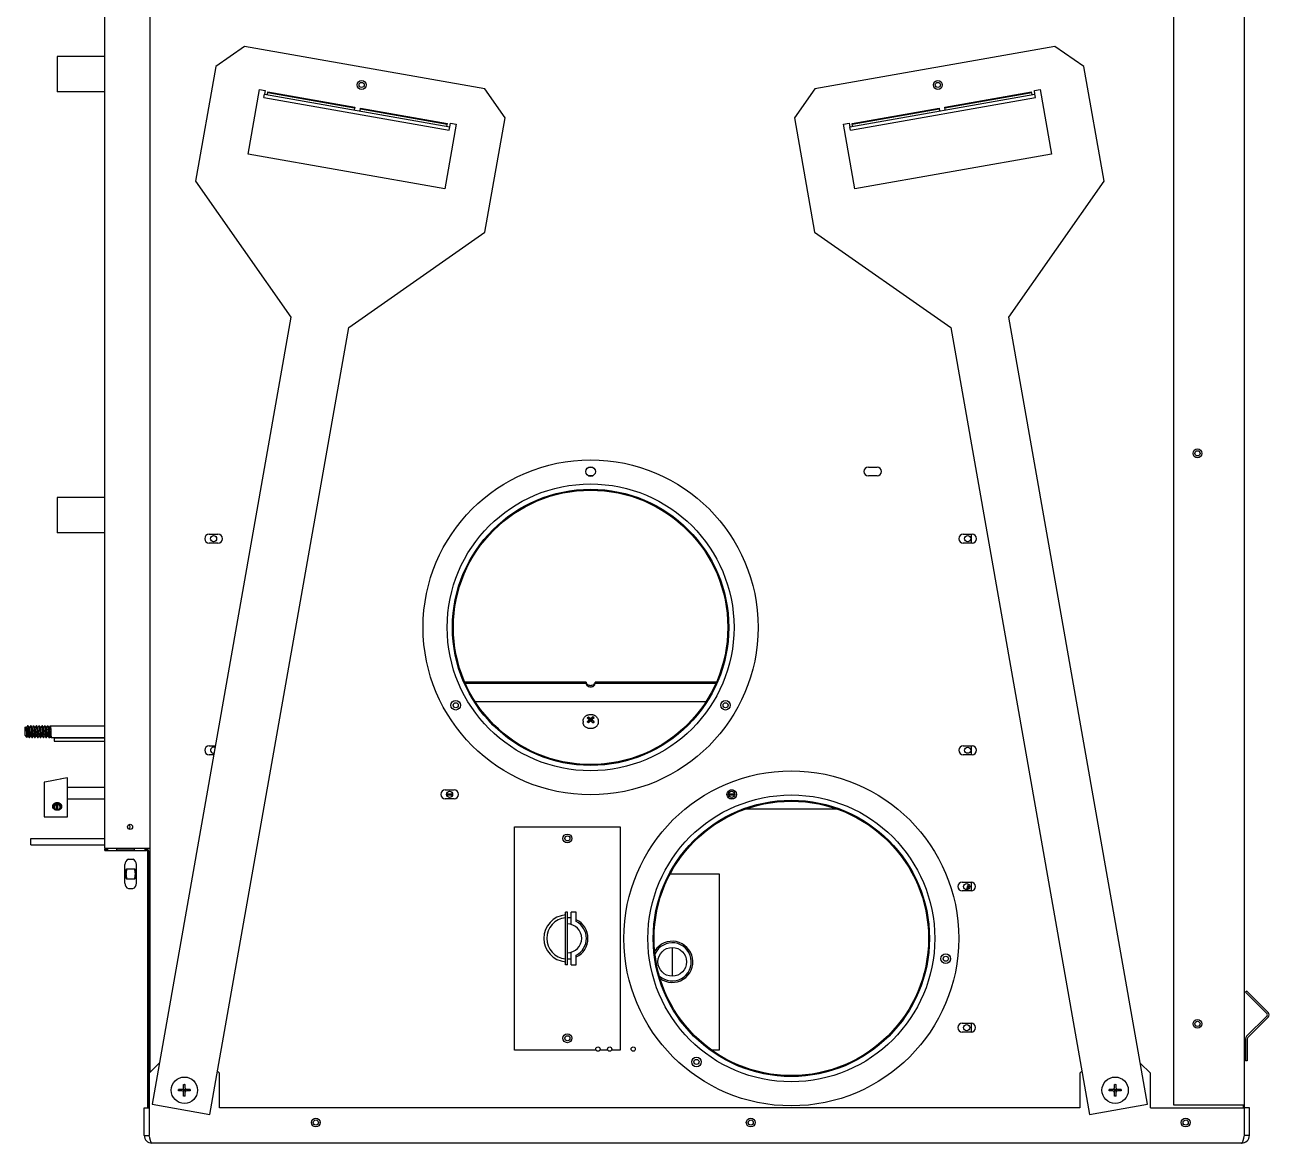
# Model space of a CAD drawing. Header units: inches. Extents: x 16 to 102.3, y 9.9 to 90.2.
# Drawn here: x 75.86 to 102.32, y 9.93 to 33.71 of the extents above; entities that cross this region are included whole.
import ezdxf

# ---------------------------------------------------------------- set-up
doc = ezdxf.new("R2010")
doc.units = ezdxf.units.IN
doc.header["$LTSCALE"] = 6.6
doc.header["$MEASUREMENT"] = 0
doc.layers.get('0').update_dxf_attribs({"linetype": 'CONTINUOUS'})

msp = doc.modelspace()

# ---------------------------------------------------------------- linework, layer by layer
at = {"color": 3, "linetype": 'CONTINUOUS'}
for p, q in [((101.795, 10.094), (101.795, 52.131)), ((100.295, 10.739), (100.295, 49.869)), ((78.524, 11.438), (78.524, 42.922)), ((77.548, 42.067), (77.548, 16.204)), ((80.942, 32.166), (84.881, 31.471)), ((81.024, 32.272), (82.871, 31.946)), ((93.414, 31.471), (97.353, 32.166)), ((95.425, 31.946), (97.271, 32.272)), ((82.994, 31.924), (84.84, 31.599)), ((93.455, 31.599), (95.302, 31.924)), ((87.93, 24.118), (87.851, 24.118)), ((87.857, 24.306), (87.921, 24.306)), ((93.796, 24.306), (93.984, 24.306)), ((93.984, 24.118), (93.796, 24.118)), ((79.776, 22.878), (79.964, 22.878)), ((95.815, 22.878), (96.003, 22.878)), ((79.964, 22.69), (79.776, 22.69)), ((96.003, 22.69), (95.815, 22.69)), ((87.796, 19.734), (85.22, 19.734)), ((90.559, 19.734), (87.984, 19.734)), ((90.335, 19.311), (85.448, 19.311)), ((76.478, 18.476), (77.548, 18.476)), ((79.776, 18.378), (79.907, 18.378)), ((95.815, 18.378), (96.003, 18.378)), ((79.87, 18.19), (79.776, 18.19)), ((96.003, 18.19), (95.815, 18.19)), ((84.796, 17.44), (84.984, 17.44)), ((84.984, 17.252), (84.796, 17.252)), ((84.827, 17.359), (84.952, 17.359)), ((90.827, 17.359), (90.952, 17.359)), ((90.931, 17.252), (90.85, 17.252)), ((90.859, 17.44), (90.922, 17.44)), ((93.122, 17.034), (91.198, 17.034)), ((75.985, 16.409), (77.548, 16.409)), ((77.548, 16.204), (78.524, 16.204)), ((77.556, 16.179), (77.615, 16.179)), ((78.189, 16.179), (77.814, 16.179)), ((78.415, 16.179), (78.446, 16.179)), ((78.494, 10.679), (78.494, 16.131)), ((89.589, 15.659), (90.625, 15.659)), ((90.625, 15.659), (90.625, 11.909)), ((95.794, 15.479), (95.982, 15.479)), ((95.982, 15.291), (95.794, 15.291)), ((101.845, 13.162), (102.298, 12.709)), ((95.794, 12.479), (95.982, 12.479)), ((102.298, 12.607), (101.866, 12.174)), ((95.982, 12.291), (95.794, 12.291)), ((90.625, 11.909), (90.47, 11.909)), ((101.855, 12.149), (101.855, 11.679)), ((78.717, 11.631), (78.5, 11.414)), ((78.5, 11.414), (78.5, 10.094)), ((80, 11.414), (79.956, 11.458)), ((80, 10.679), (80, 11.414)), ((98.339, 11.458), (98.295, 11.414)), ((98.295, 11.414), (98.295, 10.679)), ((99.795, 11.414), (99.578, 11.631)), ((99.795, 10.679), (99.795, 11.414)), ((78.395, 10.094), (78.395, 10.679)), ((98.295, 10.679), (80, 10.679)), ((99.795, 10.679), (101.795, 10.679)), ((101.795, 10.739), (100.295, 10.739)), ((101.771, 10.679), (101.771, 10.739)), ((101.9, 10.094), (101.9, 10.679)), ((101.735, 9.929), (78.56, 9.929))]:
    msp.add_line(p, q, dxfattribs=at)
at = {"color": 7, "linetype": 'CONTINUOUS'}
for p, q in [((80.53, 33.254), (79.916, 32.824)), ((85.64, 32.353), (80.53, 33.254)), ((97.765, 33.254), (92.655, 32.353)), ((98.38, 32.824), (97.765, 33.254)), ((76.545, 33.039), (76.545, 32.289)), ((77.548, 33.039), (76.545, 33.039)), ((79.916, 32.824), (79.487, 30.391)), ((98.809, 30.391), (98.38, 32.824)), ((77.548, 32.289), (76.545, 32.289)), ((80.603, 30.96), (80.845, 32.335)), ((80.845, 32.335), (80.968, 32.313)), ((80.968, 32.313), (80.955, 32.241)), ((81.017, 32.23), (81.027, 32.287)), ((81.027, 32.287), (82.873, 31.962)), ((86.071, 31.738), (85.64, 32.353)), ((92.655, 32.353), (92.225, 31.738)), ((95.422, 31.962), (97.269, 32.287)), ((97.279, 32.23), (97.269, 32.287)), ((97.327, 32.313), (97.451, 32.335)), ((97.34, 32.241), (97.327, 32.313)), ((97.451, 32.335), (97.693, 30.96)), ((80.942, 32.166), (80.955, 32.24)), ((80.955, 32.24), (84.894, 31.545)), ((93.401, 31.545), (97.34, 32.24)), ((97.353, 32.166), (97.34, 32.24)), ((82.873, 31.962), (82.863, 31.905)), ((82.986, 31.883), (82.996, 31.94)), ((82.996, 31.94), (84.843, 31.614)), ((93.452, 31.614), (95.299, 31.94)), ((95.299, 31.94), (95.309, 31.883)), ((95.432, 31.905), (95.422, 31.962)), ((85.03, 31.597), (84.788, 30.222)), ((84.833, 31.558), (84.843, 31.614)), ((84.881, 31.471), (84.894, 31.545)), ((84.894, 31.546), (84.907, 31.619)), ((84.907, 31.619), (85.03, 31.597)), ((85.642, 29.306), (86.071, 31.738)), ((92.225, 31.738), (92.654, 29.306)), ((93.265, 31.597), (93.388, 31.619)), ((93.508, 30.222), (93.265, 31.597)), ((93.388, 31.619), (93.401, 31.546)), ((93.414, 31.471), (93.401, 31.545)), ((93.462, 31.558), (93.452, 31.614)), ((84.788, 30.222), (80.603, 30.96)), ((97.693, 30.96), (93.508, 30.222)), ((79.487, 30.391), (81.515, 27.495)), ((96.781, 27.495), (98.809, 30.391)), ((82.746, 27.278), (85.642, 29.306)), ((92.654, 29.306), (95.55, 27.278)), ((81.515, 27.495), (78.563, 10.754)), ((79.794, 10.537), (82.746, 27.278)), ((95.55, 27.278), (98.502, 10.537)), ((99.733, 10.754), (96.781, 27.495)), ((76.545, 23.659), (76.545, 22.909)), ((77.548, 23.659), (76.545, 23.659)), ((77.548, 22.909), (76.545, 22.909)), ((95.992, 22.69), (95.992, 22.878)), ((87.796, 19.702), (85.234, 19.702)), ((87.796, 19.702), (87.796, 19.734)), ((87.984, 19.702), (87.984, 19.734)), ((90.546, 19.702), (87.984, 19.702)), ((75.917, 18.804), (75.927, 18.804)), ((75.976, 18.803), (75.977, 18.804)), ((75.977, 18.804), (75.987, 18.804)), ((75.989, 18.803), (75.987, 18.804)), ((76.037, 18.804), (76.047, 18.804)), ((76.049, 18.803), (76.047, 18.804)), ((76.096, 18.803), (76.097, 18.804)), ((76.097, 18.804), (76.107, 18.804)), ((76.109, 18.803), (76.107, 18.804)), ((76.156, 18.803), (76.157, 18.804)), ((76.157, 18.804), (76.167, 18.804)), ((76.169, 18.803), (76.167, 18.804)), ((76.177, 18.788), (76.169, 18.803)), ((76.216, 18.803), (76.217, 18.804)), ((76.217, 18.804), (76.227, 18.804)), ((76.229, 18.803), (76.227, 18.804)), ((76.276, 18.803), (76.277, 18.804)), ((76.277, 18.804), (76.287, 18.804)), ((76.289, 18.803), (76.287, 18.804)), ((76.336, 18.803), (76.337, 18.804)), ((76.337, 18.804), (76.347, 18.804)), ((76.349, 18.803), (76.347, 18.804)), ((76.396, 18.803), (76.397, 18.804)), ((76.397, 18.804), (77.548, 18.804)), ((87.729, 18.905), (87.729, 18.878)), ((87.814, 18.971), (87.842, 18.995)), ((87.861, 18.931), (87.814, 18.971)), ((87.861, 18.931), (87.814, 18.891)), ((87.849, 18.873), (87.814, 18.891)), ((87.842, 18.867), (87.814, 18.891)), ((87.89, 18.955), (87.842, 18.995)), ((87.884, 18.903), (87.842, 18.995)), ((87.89, 18.907), (87.842, 18.867)), ((87.861, 18.884), (87.861, 18.931)), ((87.937, 18.995), (87.89, 18.955)), ((87.89, 18.907), (87.89, 18.955)), ((87.937, 18.867), (87.89, 18.907)), ((87.937, 18.995), (87.895, 18.903)), ((87.966, 18.971), (87.918, 18.931)), ((87.966, 18.891), (87.918, 18.931)), ((87.918, 18.884), (87.918, 18.931)), ((87.966, 18.891), (87.931, 18.873)), ((87.966, 18.971), (87.937, 18.995)), ((87.937, 18.867), (87.966, 18.891)), ((88.051, 18.905), (88.051, 18.878)), ((75.858, 18.755), (75.88, 18.782)), ((75.858, 18.755), (75.858, 18.602)), ((75.858, 18.602), (75.898, 18.555)), ((75.88, 18.782), (75.881, 18.782)), ((75.894, 18.759), (75.881, 18.782)), ((75.898, 18.555), (75.898, 18.555)), ((75.898, 18.555), (75.899, 18.555)), ((75.947, 18.554), (75.946, 18.555)), ((75.947, 18.554), (75.957, 18.554)), ((75.959, 18.555), (75.957, 18.554)), ((76.006, 18.555), (76.007, 18.554)), ((76.007, 18.554), (76.017, 18.554)), ((76.019, 18.555), (76.017, 18.554)), ((76.066, 18.555), (76.067, 18.554)), ((76.067, 18.554), (76.077, 18.554)), ((76.079, 18.555), (76.077, 18.554)), ((76.126, 18.555), (76.127, 18.554)), ((76.127, 18.554), (76.137, 18.554)), ((76.139, 18.555), (76.137, 18.554)), ((76.186, 18.555), (76.187, 18.554)), ((76.187, 18.554), (76.197, 18.554)), ((76.196, 18.754), (76.194, 18.759)), ((76.199, 18.555), (76.197, 18.554)), ((76.246, 18.555), (76.247, 18.554)), ((76.247, 18.554), (76.257, 18.554)), ((76.259, 18.555), (76.257, 18.554)), ((76.306, 18.555), (76.307, 18.554)), ((76.307, 18.554), (76.317, 18.554)), ((76.319, 18.555), (76.317, 18.554)), ((76.383, 18.717), (76.358, 18.737)), ((76.366, 18.555), (76.367, 18.554)), ((76.367, 18.554), (76.389, 18.554)), ((76.408, 18.737), (76.383, 18.717)), ((76.392, 18.556), (76.389, 18.554)), ((76.392, 18.556), (76.403, 18.576)), ((76.402, 18.578), (76.403, 18.576)), ((76.403, 18.576), (76.416, 18.554)), ((76.416, 18.554), (76.416, 18.554)), ((76.416, 18.554), (77.548, 18.554)), ((76.478, 18.551), (76.478, 18.476)), ((76.478, 18.551), (77.548, 18.551)), ((95.992, 18.19), (95.992, 18.378)), ((76.265, 17.594), (76.265, 16.879)), ((76.397, 17.627), (76.273, 17.604)), ((76.641, 17.673), (76.611, 17.667)), ((76.765, 16.868), (76.765, 17.7)), ((77.548, 17.494), (76.765, 17.494)), ((77.548, 17.244), (76.765, 17.244)), ((84.827, 17.333), (84.952, 17.333)), ((90.827, 17.333), (90.952, 17.333)), ((76.471, 17.08), (76.471, 17.129)), ((76.53, 17.017), (76.53, 17.152)), ((76.56, 17.017), (76.56, 17.152)), ((76.619, 17.08), (76.619, 17.129)), ((76.275, 16.869), (76.765, 16.868)), ((75.985, 16.274), (75.985, 16.409)), ((86.27, 16.659), (88.52, 16.659)), ((86.27, 11.909), (86.27, 16.659)), ((88.52, 16.659), (88.52, 11.909)), ((75.985, 16.274), (77.548, 16.274)), ((77.556, 16.155), (77.556, 16.179)), ((77.556, 16.155), (78.446, 16.155)), ((77.615, 16.155), (77.615, 16.179)), ((77.814, 16.155), (77.814, 16.203)), ((78.189, 16.155), (78.189, 16.203)), ((78.415, 16.155), (78.415, 16.179)), ((78.446, 16.155), (78.446, 16.179)), ((78.061, 15.967), (78.155, 15.967)), ((78.47, 16.131), (78.494, 16.131)), ((78.47, 10.679), (78.47, 16.131)), ((78.47, 16.097), (78.494, 16.097)), ((77.983, 15.458), (77.983, 15.851)), ((78.025, 15.764), (78.19, 15.764)), ((78.233, 15.458), (78.233, 15.851)), ((78.19, 15.545), (78.025, 15.545)), ((95.992, 15.291), (95.992, 15.479)), ((78.061, 15.342), (78.155, 15.342)), ((87.395, 14.844), (87.355, 14.844)), ((87.355, 13.724), (87.355, 14.844)), ((87.395, 13.724), (87.395, 14.844)), ((87.581, 14.844), (87.479, 14.844)), ((87.479, 14.577), (87.479, 14.844)), ((87.581, 14.644), (87.581, 14.844)), ((89.625, 14.089), (89.625, 13.479)), ((87.479, 13.724), (87.479, 13.991)), ((87.581, 13.724), (87.581, 13.924)), ((87.395, 13.724), (87.355, 13.724)), ((87.479, 13.724), (87.581, 13.724)), ((101.845, 13.162), (101.819, 13.137)), ((101.819, 13.137), (102.273, 12.683)), ((95.992, 12.291), (95.992, 12.479)), ((102.273, 12.632), (101.84, 12.2)), ((88.006, 11.909), (86.27, 11.909)), ((88.257, 11.909), (88.085, 11.909)), ((88.52, 11.909), (88.334, 11.909)), ((101.819, 12.149), (101.819, 11.679)), ((101.855, 11.679), (101.819, 11.679)), ((79.233, 11.099), (79.233, 11.178)), ((79.268, 11.099), (79.268, 11.178)), ((99.028, 11.099), (99.028, 11.178)), ((99.063, 11.099), (99.063, 11.178)), ((79.203, 11.069), (79.125, 11.069)), ((79.203, 11.039), (79.125, 11.039)), ((79.224, 11.078), (79.233, 11.069)), ((79.233, 11.039), (79.224, 11.03)), ((79.233, 11.069), (79.268, 11.069)), ((79.233, 11.069), (79.233, 11.039)), ((79.233, 11.039), (79.268, 11.039)), ((79.233, 10.929), (79.233, 11.009)), ((79.268, 11.069), (79.276, 11.078)), ((79.268, 11.069), (79.268, 11.039)), ((79.268, 11.039), (79.276, 11.03)), ((79.268, 10.929), (79.268, 11.009)), ((79.375, 11.069), (79.298, 11.069)), ((79.375, 11.039), (79.298, 11.039)), ((98.998, 11.069), (98.92, 11.069)), ((98.998, 11.039), (98.92, 11.039)), ((99.019, 11.078), (99.028, 11.069)), ((99.028, 11.039), (99.019, 11.03)), ((99.028, 11.069), (99.063, 11.069)), ((99.028, 11.069), (99.028, 11.039)), ((99.028, 11.039), (99.063, 11.039)), ((99.028, 10.929), (99.028, 11.009)), ((99.063, 11.069), (99.071, 11.078)), ((99.063, 11.069), (99.063, 11.039)), ((99.063, 11.039), (99.071, 11.03)), ((99.063, 10.929), (99.063, 11.009)), ((99.17, 11.069), (99.093, 11.069)), ((99.17, 11.039), (99.093, 11.039)), ((78.395, 10.679), (78.5, 10.679)), ((78.563, 10.754), (79.794, 10.537)), ((98.502, 10.537), (99.733, 10.754)), ((101.9, 10.679), (101.795, 10.679)), ((78.395, 10.094), (78.5, 10.094)), ((101.9, 10.094), (101.795, 10.094))]:
    msp.add_line(p, q, dxfattribs=at)
for points in [[(75.916, 18.803), (75.908, 18.788), (75.897, 18.77), (75.892, 18.762)], [(75.954, 18.759), (75.948, 18.77), (75.937, 18.788), (75.929, 18.803)], [(75.976, 18.803), (75.968, 18.788), (75.957, 18.77), (75.952, 18.762)], [(76.014, 18.759), (76.008, 18.77), (75.997, 18.788), (75.989, 18.803)], [(76.036, 18.803), (76.028, 18.788), (76.017, 18.77), (76.012, 18.762)], [(76.074, 18.759), (76.068, 18.77), (76.057, 18.788), (76.049, 18.803)], [(76.096, 18.803), (76.088, 18.788), (76.077, 18.77), (76.072, 18.762)], [(76.134, 18.759), (76.128, 18.77), (76.117, 18.788), (76.109, 18.803)], [(76.156, 18.803), (76.148, 18.788), (76.137, 18.77), (76.132, 18.762)], [(76.194, 18.759), (76.188, 18.77), (76.177, 18.788)], [(76.216, 18.803), (76.208, 18.788), (76.197, 18.77), (76.192, 18.762)], [(76.254, 18.759), (76.248, 18.77), (76.237, 18.788), (76.229, 18.803)], [(76.276, 18.803), (76.268, 18.788), (76.257, 18.77), (76.252, 18.762)], [(76.314, 18.759), (76.308, 18.77), (76.297, 18.788), (76.289, 18.803)], [(76.336, 18.803), (76.328, 18.788), (76.317, 18.77), (76.312, 18.762)], [(76.374, 18.759), (76.368, 18.77), (76.357, 18.788), (76.349, 18.803)], [(76.396, 18.803), (76.388, 18.788), (76.377, 18.77), (76.372, 18.762)], [(75.899, 18.555), (75.907, 18.57), (75.918, 18.588), (75.922, 18.595)], [(75.92, 18.599), (75.927, 18.587), (75.938, 18.569), (75.946, 18.555)], [(75.959, 18.555), (75.967, 18.57), (75.978, 18.588), (75.982, 18.595)], [(75.98, 18.599), (75.987, 18.587), (75.998, 18.569), (76.006, 18.555)], [(76.019, 18.555), (76.027, 18.57), (76.038, 18.588), (76.042, 18.595)], [(76.04, 18.599), (76.047, 18.587), (76.058, 18.569), (76.066, 18.555)], [(76.079, 18.555), (76.087, 18.57), (76.098, 18.588), (76.102, 18.595)], [(76.1, 18.599), (76.107, 18.587), (76.118, 18.569), (76.126, 18.555)], [(76.139, 18.555), (76.147, 18.57), (76.158, 18.588), (76.162, 18.595)], [(76.16, 18.599), (76.167, 18.587), (76.178, 18.569), (76.186, 18.555)], [(76.199, 18.555), (76.207, 18.57), (76.218, 18.588), (76.222, 18.595)], [(76.22, 18.599), (76.227, 18.587), (76.238, 18.569), (76.246, 18.555)], [(76.259, 18.555), (76.267, 18.57), (76.278, 18.588), (76.282, 18.595)], [(76.28, 18.599), (76.287, 18.587), (76.298, 18.569), (76.306, 18.555)], [(76.319, 18.555), (76.327, 18.57), (76.338, 18.588), (76.342, 18.595)], [(76.34, 18.599), (76.347, 18.587), (76.358, 18.569), (76.366, 18.555)], [(76.273, 17.604), (76.269, 17.602), (76.267, 17.6), (76.265, 17.597), (76.265, 17.594)], [(76.612, 17.667), (76.538, 17.653), (76.397, 17.627)], [(76.765, 17.7), (76.721, 17.69), (76.679, 17.681), (76.641, 17.673)]]:
    msp.add_lwpolyline(points, dxfattribs=at)
for centre, radius in [((83.02, 32.434), 0.094), ((95.275, 32.434), 0.094), ((87.889, 20.898), 3.562), ((87.889, 24.211), 0.102), ((87.889, 20.898), 3.05), ((87.889, 20.898), 2.938), ((87.889, 20.898), 2.918), ((79.87, 22.784), 0.065), ((95.909, 22.784), 0.065), ((85.02, 19.242), 0.102), ((90.758, 19.242), 0.102), ((95.909, 18.284), 0.065), ((92.158, 14.283), 3.562), ((92.158, 14.283), 3.05), ((92.158, 14.283), 2.938), ((92.158, 14.283), 2.918), ((90.891, 17.344), 0.102), ((87.395, 16.409), 0.094), ((89.625, 13.784), 0.305), ((95.442, 13.851), 0.102), ((87.395, 12.159), 0.094), ((88.045, 11.929), 0.045), ((88.295, 11.929), 0.045), ((88.795, 11.929), 0.045), ((90.141, 11.655), 0.102), ((79.25, 11.054), 0.28), ((99.045, 11.054), 0.28)]:
    msp.add_circle(centre, radius, dxfattribs=at)
at = {"color": 3, "linetype": 'CONTINUOUS'}
for centre, radius in [((83.02, 32.434), 0.0545), ((95.275, 32.434), 0.0545), ((100.795, 24.599), 0.094), ((100.795, 24.599), 0.0545), ((85.02, 19.241), 0.0545), ((90.76, 19.241), 0.0545), ((84.89, 17.346), 0.065), ((90.89, 17.346), 0.065), ((78.095, 16.655), 0.0545), ((87.395, 16.409), 0.0545), ((95.888, 15.385), 0.065), ((95.443, 13.851), 0.0545), ((95.888, 12.385), 0.065), ((100.795, 12.465), 0.094), ((100.795, 12.465), 0.0545), ((87.395, 12.159), 0.0545), ((90.14, 11.655), 0.0545), ((82.045, 10.366), 0.094), ((82.045, 10.366), 0.0545), ((91.295, 10.366), 0.094), ((91.295, 10.366), 0.0545), ((100.545, 10.366), 0.094), ((100.545, 10.366), 0.0545)]:
    msp.add_circle(centre, radius, dxfattribs=at)
for centre, radius, start, end in [((93.796, 24.212), 0.094, 90, 270), ((93.984, 24.212), 0.094, 270, 90), ((79.776, 22.784), 0.094, 90, 270), ((79.964, 22.784), 0.094, 270, 90), ((95.815, 22.784), 0.094, 90, 270), ((96.003, 22.784), 0.094, 270, 90), ((79.776, 18.284), 0.094, 90, 270), ((95.815, 18.284), 0.094, 90, 270), ((96.003, 18.284), 0.094, 270, 90), ((84.796, 17.346), 0.094, 90, 270), ((84.984, 17.346), 0.094, 270, 90), ((78.446, 16.131), 0.048, 0, 90), ((95.794, 15.385), 0.094, 90, 270), ((95.982, 15.347), 0.065, 121.0133, 195.2922), ((95.982, 15.385), 0.094, 270, 90), ((102.247, 12.658), 0.072, 315, 45), ((95.794, 12.385), 0.094, 90, 270), ((95.982, 12.385), 0.094, 270, 90), ((101.891, 12.149), 0.036, 135, 180), ((78.56, 10.094), 0.165, 180, 270), ((101.735, 10.094), 0.165, 270, 360)]:
    msp.add_arc(centre, radius, start, end, dxfattribs=at)
at = {"color": 7, "linetype": 'CONTINUOUS'}
for centre, radius, start, end in [((79.87, 18.284), 0.065, 62.1426, 277.8587), ((78.001, 16.655), 0.094, 326.3744, 33.6256), ((78.446, 16.131), 0.024, 0, 90), ((78.108, 15.851), 0.125, 112.0243, 180), ((78.108, 15.851), 0.125, 0, 67.9757), ((78.108, 15.458), 0.125, 180, 247.9757), ((78.108, 15.458), 0.125, 292.0243, 360), ((95.982, 15.347), 0.094, 119.8477, 196.3333), ((87.395, 14.284), 0.5, 94.5886, 265.4114), ((87.395, 14.284), 0.438, 95.2997, 264.7003), ((87.395, 14.284), 0.438, 78.9129, 90), ((87.395, 14.284), 0.305, 270, 90), ((87.395, 14.284), 0.405, 297.3602, 62.6398), ((87.395, 14.284), 0.438, 295.2756, 64.7244), ((89.625, 13.784), 0.438, 233.7828, 147.1616), ((89.625, 13.784), 0.405, 228.2295, 153.45), ((87.395, 14.284), 0.438, 270, 281.0871), ((102.247, 12.658), 0.036, 315, 45), ((101.891, 12.149), 0.072, 135, 180), ((79.203, 11.099), 0.03, 270, 360), ((79.203, 11.009), 0.03, 0, 90), ((79.298, 11.099), 0.03, 180, 270), ((79.298, 11.009), 0.03, 90, 180), ((98.998, 11.099), 0.03, 270, 360), ((98.998, 11.009), 0.03, 0, 90), ((99.093, 11.099), 0.03, 180, 270), ((99.093, 11.009), 0.03, 90, 180)]:
    msp.add_arc(centre, radius, start, end, dxfattribs=at)
at = {"color": 3, "linetype": 'CONTINUOUS'}
for points in [[(87.796, 19.734), (87.796, 19.725), (87.798, 19.715), (87.803, 19.707)], [(87.803, 19.707), (87.808, 19.698), (87.815, 19.69), (87.823, 19.684)], [(87.956, 19.684), (87.964, 19.69), (87.972, 19.698), (87.977, 19.707)]]:
    msp.add_open_spline(points, degree=3, dxfattribs=at)
at = {"color": 7, "linetype": 'CONTINUOUS'}
for points, knots in [([(87.796, 19.702), (87.796, 19.693), (87.801, 19.673), (87.823, 19.65), (87.854, 19.635), (87.89, 19.63), (87.925, 19.635), (87.956, 19.65), (87.978, 19.673), (87.984, 19.693), (87.984, 19.702)], [0, 0, 0, 0, 0.107873, 0.226482, 0.358796, 0.5, 0.641204, 0.773518, 0.892127, 1, 1, 1, 1]), ([(75.917, 18.804), (75.917, 18.804), (75.917, 18.804), (75.916, 18.803), (75.916, 18.803)], [0, 0, 0, 0, 0.160249, 1, 1, 1, 1]), ([(75.946, 18.555), (75.946, 18.555), (75.944, 18.561), (75.942, 18.57), (75.94, 18.588), (75.938, 18.61), (75.936, 18.637), (75.933, 18.666), (75.931, 18.696), (75.929, 18.724), (75.926, 18.751), (75.925, 18.772), (75.922, 18.789), (75.921, 18.798), (75.918, 18.803), (75.917, 18.804)], [0, 0, 0, 0, 0.009696, 0.054168, 0.124395, 0.216459, 0.325012, 0.443669, 0.565446, 0.683179, 0.789916, 0.879374, 0.946379, 0.987253, 1, 1, 1, 1]), ([(75.928, 18.803), (75.928, 18.804), (75.928, 18.804), (75.929, 18.803), (75.929, 18.803)], [0, 0, 0, 0, 0.223067, 1, 1, 1, 1]), ([(75.929, 18.803), (75.93, 18.802), (75.931, 18.794), (75.933, 18.786), (75.935, 18.767), (75.937, 18.745), (75.939, 18.718), (75.942, 18.69), (75.944, 18.661), (75.946, 18.633), (75.948, 18.607), (75.95, 18.586), (75.952, 18.569), (75.954, 18.561), (75.955, 18.557)], [0, 0, 0, 0, 0.015227, 0.064077, 0.13721, 0.230717, 0.339448, 0.457341, 0.577827, 0.694204, 0.79997, 0.889228, 0.957086, 1, 1, 1, 1]), ([(75.98, 18.8), (75.981, 18.796), (75.982, 18.788), (75.985, 18.771), (75.987, 18.749), (75.989, 18.723), (75.991, 18.694), (75.993, 18.665), (75.996, 18.636), (75.998, 18.609), (76, 18.587), (76.002, 18.57), (76.004, 18.561), (76.006, 18.555), (76.006, 18.555)], [0, 0, 0, 0, 0.043684, 0.1132, 0.204159, 0.313228, 0.431304, 0.552591, 0.673753, 0.784778, 0.876372, 0.945713, 0.990415, 1, 1, 1, 1]), ([(76.015, 18.557), (76.014, 18.562), (76.012, 18.57), (76.01, 18.587), (76.008, 18.609), (76.006, 18.635), (76.004, 18.663), (76.001, 18.692), (75.999, 18.721), (75.997, 18.748), (75.995, 18.77), (75.993, 18.788), (75.991, 18.796), (75.989, 18.802), (75.989, 18.803)], [0, 0, 0, 0, 0.044548, 0.114676, 0.205233, 0.31246, 0.429475, 0.550388, 0.671078, 0.781966, 0.873801, 0.944808, 0.99033, 1, 1, 1, 1]), ([(76.036, 18.803), (76.036, 18.803), (76.037, 18.803), (76.037, 18.804), (76.037, 18.804)], [0, 0, 0, 0, 0.275014, 1, 1, 1, 1]), ([(76.04, 18.8), (76.041, 18.796), (76.043, 18.788), (76.045, 18.77), (76.047, 18.748), (76.049, 18.721), (76.051, 18.692), (76.054, 18.663), (76.056, 18.635), (76.058, 18.609), (76.06, 18.587), (76.062, 18.57), (76.064, 18.561), (76.066, 18.555), (76.066, 18.555)], [0, 0, 0, 0, 0.045538, 0.116572, 0.208439, 0.319367, 0.440101, 0.561057, 0.678115, 0.785381, 0.87597, 0.946123, 0.990688, 1, 1, 1, 1]), ([(76.075, 18.557), (76.074, 18.562), (76.072, 18.569), (76.07, 18.587), (76.068, 18.609), (76.066, 18.636), (76.063, 18.665), (76.061, 18.694), (76.059, 18.723), (76.057, 18.749), (76.055, 18.771), (76.052, 18.788), (76.051, 18.797), (76.049, 18.802), (76.049, 18.803)], [0, 0, 0, 0, 0.044485, 0.113607, 0.205128, 0.316121, 0.437319, 0.558637, 0.677295, 0.786742, 0.877762, 0.947141, 0.990709, 1, 1, 1, 1]), ([(76.1, 18.8), (76.101, 18.796), (76.102, 18.788), (76.105, 18.771), (76.107, 18.749), (76.109, 18.723), (76.111, 18.694), (76.113, 18.665), (76.116, 18.636), (76.118, 18.609), (76.12, 18.587), (76.122, 18.569), (76.124, 18.561), (76.126, 18.555), (76.126, 18.555)], [0, 0, 0, 0, 0.043557, 0.112918, 0.203915, 0.313333, 0.43196, 0.553247, 0.674414, 0.785378, 0.876874, 0.945978, 0.990452, 1, 1, 1, 1]), ([(76.135, 18.557), (76.134, 18.562), (76.132, 18.57), (76.13, 18.588), (76.128, 18.609), (76.126, 18.635), (76.124, 18.664), (76.121, 18.693), (76.119, 18.722), (76.117, 18.748), (76.115, 18.77), (76.113, 18.788), (76.111, 18.796), (76.109, 18.802), (76.109, 18.803)], [0, 0, 0, 0, 0.045613, 0.116737, 0.20768, 0.314968, 0.433546, 0.554688, 0.674227, 0.782813, 0.873594, 0.944682, 0.990302, 1, 1, 1, 1]), ([(76.16, 18.8), (76.161, 18.796), (76.163, 18.788), (76.165, 18.77), (76.167, 18.748), (76.169, 18.722), (76.171, 18.693), (76.174, 18.664), (76.176, 18.635), (76.178, 18.609), (76.18, 18.588), (76.182, 18.57), (76.184, 18.561), (76.186, 18.555), (76.186, 18.555)], [0, 0, 0, 0, 0.045621, 0.116709, 0.207491, 0.316078, 0.435618, 0.556762, 0.67534, 0.78263, 0.873573, 0.944698, 0.990312, 1, 1, 1, 1]), ([(76.171, 18.795), (76.171, 18.796), (76.17, 18.799), (76.169, 18.802), (76.169, 18.803)], [0, 0, 0, 0, 0.615275, 1, 1, 1, 1]), ([(76.195, 18.557), (76.194, 18.561), (76.193, 18.568), (76.191, 18.584), (76.188, 18.604), (76.186, 18.628), (76.184, 18.655), (76.182, 18.683), (76.18, 18.711), (76.178, 18.737), (76.176, 18.761), (76.174, 18.779), (76.172, 18.79), (76.171, 18.795)], [0, 0, 0, 0, 0.041365, 0.10595, 0.191634, 0.296618, 0.413579, 0.532927, 0.651026, 0.763822, 0.862678, 0.942346, 1, 1, 1, 1]), ([(76.217, 18.804), (76.218, 18.804), (76.219, 18.802), (76.22, 18.801), (76.22, 18.8)], [0, 0, 0, 0, 0.326235, 1, 1, 1, 1]), ([(76.221, 18.795), (76.222, 18.79), (76.224, 18.779), (76.226, 18.761), (76.228, 18.737), (76.23, 18.711), (76.232, 18.683), (76.234, 18.655), (76.236, 18.628), (76.238, 18.604), (76.241, 18.584), (76.243, 18.568), (76.244, 18.56), (76.246, 18.555), (76.246, 18.555)], [0, 0, 0, 0, 0.057172, 0.136173, 0.234203, 0.346055, 0.463167, 0.581517, 0.6975, 0.801606, 0.886573, 0.950618, 0.991637, 1, 1, 1, 1]), ([(76.255, 18.557), (76.254, 18.562), (76.252, 18.57), (76.25, 18.588), (76.248, 18.609), (76.246, 18.636), (76.243, 18.664), (76.241, 18.693), (76.239, 18.722), (76.237, 18.748), (76.235, 18.77), (76.233, 18.788), (76.231, 18.796), (76.229, 18.802), (76.229, 18.803)], [0, 0, 0, 0, 0.045632, 0.116779, 0.207692, 0.315268, 0.434178, 0.555352, 0.674618, 0.782698, 0.873538, 0.944658, 0.990296, 1, 1, 1, 1]), ([(76.28, 18.8), (76.281, 18.796), (76.283, 18.788), (76.285, 18.77), (76.287, 18.748), (76.289, 18.722), (76.291, 18.693), (76.293, 18.664), (76.296, 18.636), (76.298, 18.609), (76.3, 18.588), (76.302, 18.57), (76.304, 18.561), (76.306, 18.555), (76.306, 18.555)], [0, 0, 0, 0, 0.045639, 0.116759, 0.2076, 0.315681, 0.434949, 0.556124, 0.675035, 0.782612, 0.873525, 0.944673, 0.990306, 1, 1, 1, 1]), ([(76.315, 18.557), (76.314, 18.562), (76.312, 18.569), (76.31, 18.587), (76.308, 18.608), (76.306, 18.635), (76.304, 18.664), (76.301, 18.693), (76.299, 18.722), (76.297, 18.749), (76.295, 18.771), (76.292, 18.788), (76.291, 18.797), (76.289, 18.802), (76.289, 18.803)], [0, 0, 0, 0, 0.043448, 0.112433, 0.203411, 0.313489, 0.433499, 0.554892, 0.675909, 0.786637, 0.877864, 0.946653, 0.99056, 1, 1, 1, 1]), ([(76.34, 18.8), (76.341, 18.796), (76.342, 18.788), (76.345, 18.771), (76.347, 18.749), (76.349, 18.722), (76.351, 18.693), (76.354, 18.664), (76.356, 18.635), (76.358, 18.608), (76.36, 18.587), (76.362, 18.569), (76.364, 18.561), (76.366, 18.555), (76.366, 18.555)], [0, 0, 0, 0, 0.043911, 0.112708, 0.203946, 0.314687, 0.435717, 0.557125, 0.677148, 0.787238, 0.878227, 0.94722, 0.990672, 1, 1, 1, 1]), ([(76.358, 18.737), (76.357, 18.745), (76.356, 18.758), (76.354, 18.776), (76.352, 18.791), (76.35, 18.798), (76.349, 18.802), (76.349, 18.803)], [0, 0, 0, 0, 0.33675, 0.618423, 0.836175, 0.974015, 1, 1, 1, 1]), ([(76.399, 18.801), (76.4, 18.797), (76.402, 18.791), (76.404, 18.776), (76.406, 18.758), (76.407, 18.745), (76.408, 18.737)], [0, 0, 0, 0, 0.141517, 0.365079, 0.654266, 1, 1, 1, 1]), ([(87.729, 18.905), (87.729, 18.912), (87.73, 18.926), (87.735, 18.946), (87.744, 18.966), (87.756, 18.985), (87.771, 19.002), (87.789, 19.017), (87.809, 19.029), (87.832, 19.038), (87.855, 19.044), (87.879, 19.047), (87.904, 19.047), (87.928, 19.044), (87.951, 19.037), (87.973, 19.028), (87.992, 19.015), (88.01, 19.001), (88.024, 18.984), (88.036, 18.966), (88.044, 18.946), (88.05, 18.926), (88.051, 18.912), (88.051, 18.905)], [0, 0, 0, 0, 0.043859, 0.088349, 0.133615, 0.180249, 0.227517, 0.27611, 0.325866, 0.37608, 0.427213, 0.478415, 0.529531, 0.580408, 0.630839, 0.680134, 0.728808, 0.776135, 0.822269, 0.867877, 0.912302, 0.956273, 1, 1, 1, 1]), ([(88.051, 18.878), (88.051, 18.872), (88.05, 18.859), (88.045, 18.84), (88.037, 18.822), (88.025, 18.805), (88.012, 18.79), (87.995, 18.776), (87.977, 18.765), (87.957, 18.755), (87.935, 18.749), (87.913, 18.745), (87.89, 18.743), (87.867, 18.745), (87.844, 18.749), (87.823, 18.755), (87.803, 18.765), (87.784, 18.776), (87.768, 18.79), (87.754, 18.805), (87.743, 18.822), (87.735, 18.84), (87.73, 18.859), (87.729, 18.872), (87.729, 18.878)], [0, 0, 0, 0, 0.04136, 0.083075, 0.125462, 0.168772, 0.213165, 0.25871, 0.305377, 0.353052, 0.401548, 0.450625, 0.5, 0.549375, 0.598452, 0.646948, 0.694623, 0.74129, 0.786835, 0.831228, 0.874538, 0.916925, 0.95864, 1, 1, 1, 1]), ([(75.881, 18.78), (75.883, 18.776), (75.882, 18.771), (75.885, 18.755), (75.886, 18.735), (75.887, 18.711), (75.889, 18.684), (75.89, 18.656), (75.891, 18.629), (75.893, 18.604), (75.894, 18.584), (75.896, 18.567), (75.896, 18.561), (75.898, 18.555), (75.898, 18.555)], [0, 0, 0, 0, 0.037999, 0.103897, 0.194102, 0.303317, 0.424895, 0.551308, 0.674659, 0.787141, 0.881559, 0.951787, 0.993204, 1, 1, 1, 1]), ([(75.92, 18.599), (75.919, 18.6), (75.918, 18.607), (75.915, 18.618), (75.913, 18.634), (75.91, 18.653), (75.908, 18.674), (75.906, 18.695), (75.903, 18.715), (75.901, 18.732), (75.898, 18.746), (75.896, 18.753), (75.895, 18.758), (75.894, 18.759)], [0, 0, 0, 0, 0.041295, 0.115517, 0.21609, 0.336295, 0.467897, 0.601816, 0.728805, 0.840122, 0.928207, 0.987395, 1, 1, 1, 1]), ([(75.98, 18.599), (75.98, 18.599), (75.978, 18.605), (75.976, 18.613), (75.974, 18.629), (75.971, 18.646), (75.969, 18.667), (75.966, 18.688), (75.964, 18.708), (75.961, 18.726), (75.959, 18.742), (75.956, 18.751), (75.956, 18.758), (75.955, 18.759)], [0, 0, 0, 0, 0.02052, 0.085072, 0.17775, 0.292492, 0.421475, 0.555812, 0.686226, 0.803725, 0.900277, 0.969494, 1, 1, 1, 1]), ([(76.04, 18.599), (76.038, 18.601), (76.038, 18.608), (76.035, 18.62), (76.033, 18.636), (76.03, 18.656), (76.028, 18.677), (76.025, 18.699), (76.022, 18.719), (76.02, 18.736), (76.017, 18.749), (76.016, 18.756), (76.014, 18.759), (76.014, 18.759)], [0, 0, 0, 0, 0.046677, 0.125484, 0.231095, 0.356092, 0.491503, 0.627551, 0.754413, 0.862971, 0.945563, 0.996865, 1, 1, 1, 1]), ([(76.101, 18.599), (76.1, 18.599), (76.098, 18.602), (76.098, 18.609), (76.094, 18.622), (76.092, 18.639), (76.09, 18.659), (76.087, 18.68), (76.085, 18.702), (76.082, 18.721), (76.08, 18.738), (76.077, 18.75), (76.076, 18.757), (76.074, 18.759)], [0, 0, 0, 0, 0.003575, 0.055349, 0.13836, 0.247242, 0.374305, 0.510418, 0.64575, 0.770532, 0.875808, 0.954189, 1, 1, 1, 1]), ([(76.161, 18.599), (76.16, 18.599), (76.158, 18.603), (76.157, 18.61), (76.154, 18.624), (76.152, 18.642), (76.149, 18.662), (76.147, 18.684), (76.144, 18.705), (76.142, 18.724), (76.14, 18.74), (76.137, 18.751), (76.136, 18.758), (76.134, 18.759)], [0, 0, 0, 0, 0.007893, 0.064399, 0.151608, 0.263737, 0.392835, 0.529612, 0.66419, 0.786855, 0.88882, 0.962975, 1, 1, 1, 1]), ([(76.22, 18.599), (76.22, 18.599), (76.218, 18.604), (76.216, 18.612), (76.214, 18.627), (76.211, 18.644), (76.209, 18.665), (76.206, 18.687), (76.204, 18.708), (76.201, 18.727), (76.199, 18.742), (76.197, 18.751), (76.196, 18.754)], [0, 0, 0, 0, 0.013261, 0.076289, 0.170303, 0.288953, 0.423796, 0.565122, 0.70272, 0.826666, 0.928097, 1, 1, 1, 1]), ([(76.28, 18.599), (76.28, 18.599), (76.278, 18.605), (76.276, 18.613), (76.274, 18.629), (76.271, 18.647), (76.269, 18.668), (76.266, 18.69), (76.264, 18.711), (76.261, 18.729), (76.259, 18.744), (76.257, 18.752), (76.255, 18.758), (76.255, 18.759)], [0, 0, 0, 0, 0.019302, 0.085305, 0.180783, 0.299195, 0.432094, 0.569901, 0.702658, 0.820798, 0.915893, 0.981438, 1, 1, 1, 1]), ([(76.34, 18.598), (76.339, 18.6), (76.338, 18.606), (76.335, 18.615), (76.333, 18.631), (76.331, 18.65), (76.328, 18.671), (76.326, 18.693), (76.323, 18.713), (76.321, 18.731), (76.318, 18.746), (76.317, 18.753), (76.315, 18.758), (76.314, 18.759)], [0, 0, 0, 0, 0.028213, 0.098585, 0.197592, 0.31838, 0.452312, 0.589726, 0.720696, 0.83579, 0.926821, 0.98765, 1, 1, 1, 1]), ([(76.385, 18.557), (76.384, 18.56), (76.381, 18.568), (76.378, 18.584), (76.375, 18.604), (76.371, 18.628), (76.368, 18.654), (76.365, 18.682), (76.361, 18.71), (76.359, 18.728), (76.358, 18.737)], [0, 0, 0, 0, 0.055564, 0.142502, 0.255703, 0.390776, 0.54003, 0.696087, 0.852696, 1, 1, 1, 1]), ([(76.383, 18.717), (76.382, 18.723), (76.381, 18.733), (76.378, 18.748), (76.377, 18.755), (76.374, 18.758), (76.374, 18.759)], [0, 0, 0, 0, 0.42664, 0.757821, 0.971627, 1, 1, 1, 1]), ([(76.402, 18.578), (76.402, 18.579), (76.4, 18.582), (76.399, 18.589), (76.396, 18.602), (76.394, 18.618), (76.392, 18.637), (76.39, 18.658), (76.387, 18.679), (76.385, 18.698), (76.384, 18.711), (76.383, 18.717)], [0, 0, 0, 0, 0.006627, 0.066022, 0.159775, 0.28136, 0.42252, 0.574102, 0.726721, 0.871375, 1, 1, 1, 1]), ([(76.408, 18.737), (76.408, 18.728), (76.409, 18.71), (76.41, 18.682), (76.41, 18.654), (76.411, 18.628), (76.412, 18.604), (76.413, 18.584), (76.414, 18.568), (76.415, 18.561), (76.415, 18.554), (76.416, 18.554)], [0, 0, 0, 0, 0.145503, 0.300336, 0.454614, 0.602073, 0.735299, 0.84652, 0.931129, 0.983401, 1, 1, 1, 1]), ([(76.545, 17.007), (76.542, 17.007), (76.536, 17.007), (76.528, 17.008), (76.519, 17.01), (76.51, 17.012), (76.501, 17.016), (76.491, 17.021), (76.478, 17.029), (76.468, 17.039), (76.461, 17.049), (76.457, 17.056), (76.454, 17.064), (76.451, 17.072), (76.45, 17.08), (76.45, 17.088), (76.45, 17.097), (76.452, 17.105), (76.454, 17.113), (76.459, 17.124), (76.464, 17.133), (76.469, 17.139), (76.47, 17.141)], [0, 0, 0, 0, 0.042336, 0.084133, 0.132088, 0.179503, 0.226447, 0.272855, 0.363705, 0.451989, 0.495347, 0.538263, 0.580859, 0.623275, 0.665656, 0.708148, 0.750885, 0.793979, 0.837522, 0.881572, 0.971182, 1, 1, 1, 1]), ([(76.46, 17.093), (76.46, 17.093), (76.46, 17.096), (76.46, 17.101), (76.461, 17.108), (76.464, 17.115), (76.467, 17.122), (76.469, 17.127), (76.47, 17.129)], [0, 0, 0, 0, 0.011586, 0.205848, 0.401909, 0.600215, 0.801051, 1, 1, 1, 1]), ([(76.486, 17.041), (76.486, 17.041), (76.482, 17.044), (76.476, 17.05), (76.47, 17.058), (76.466, 17.065), (76.463, 17.072), (76.461, 17.079), (76.46, 17.086), (76.46, 17.091), (76.46, 17.093)], [0, 0, 0, 0, 0.016275, 0.270853, 0.395665, 0.519094, 0.641528, 0.763403, 0.885187, 1, 1, 1, 1]), ([(76.47, 17.141), (76.471, 17.141), (76.474, 17.144), (76.481, 17.151), (76.491, 17.159), (76.502, 17.164), (76.511, 17.168), (76.52, 17.17), (76.529, 17.172), (76.537, 17.173), (76.542, 17.173), (76.545, 17.173)], [0, 0, 0, 0, 0.039561, 0.147948, 0.367545, 0.478702, 0.590458, 0.702717, 0.815779, 0.907382, 1, 1, 1, 1]), ([(76.47, 17.129), (76.472, 17.131), (76.476, 17.138), (76.486, 17.148), (76.497, 17.156), (76.507, 17.161), (76.515, 17.164), (76.523, 17.166), (76.53, 17.168), (76.538, 17.169), (76.542, 17.169), (76.545, 17.169)], [0, 0, 0, 0, 0.091634, 0.274532, 0.461318, 0.555938, 0.651101, 0.74672, 0.843039, 0.921085, 1, 1, 1, 1]), ([(76.471, 17.08), (76.471, 17.084), (76.472, 17.092), (76.476, 17.104), (76.483, 17.115), (76.492, 17.125), (76.503, 17.133), (76.516, 17.139), (76.525, 17.142), (76.53, 17.142)], [0, 0, 0, 0, 0.131561, 0.266506, 0.405562, 0.548782, 0.695899, 0.846554, 1, 1, 1, 1]), ([(76.529, 17.017), (76.524, 17.018), (76.516, 17.02), (76.503, 17.026), (76.492, 17.034), (76.483, 17.044), (76.476, 17.055), (76.472, 17.067), (76.471, 17.076), (76.471, 17.08)], [0, 0, 0, 0, 0.144205, 0.296519, 0.445258, 0.590052, 0.730628, 0.867037, 1, 1, 1, 1]), ([(76.53, 17.129), (76.525, 17.128), (76.516, 17.125), (76.504, 17.118), (76.494, 17.109), (76.487, 17.099), (76.482, 17.087), (76.48, 17.075), (76.482, 17.062), (76.487, 17.05), (76.494, 17.04), (76.504, 17.031), (76.516, 17.024), (76.525, 17.022), (76.53, 17.021)], [0, 0, 0, 0, 0.088953, 0.175894, 0.26028, 0.342043, 0.42164, 0.5, 0.57836, 0.657957, 0.73972, 0.824106, 0.911047, 1, 1, 1, 1]), ([(76.56, 17.152), (76.556, 17.153), (76.55, 17.154), (76.54, 17.154), (76.533, 17.153), (76.53, 17.152)], [0, 0, 0, 0, 0.33307, 0.66693, 1, 1, 1, 1]), ([(76.53, 17.027), (76.533, 17.026), (76.54, 17.025), (76.55, 17.025), (76.556, 17.026), (76.56, 17.027)], [0, 0, 0, 0, 0.33307, 0.66693, 1, 1, 1, 1]), ([(76.545, 17.021), (76.542, 17.021), (76.537, 17.022), (76.532, 17.022), (76.53, 17.023), (76.53, 17.023)], [0, 0, 0, 0, 0.498819, 0.991207, 1, 1, 1, 1]), ([(76.545, 17.173), (76.547, 17.173), (76.553, 17.173), (76.562, 17.172), (76.57, 17.17), (76.579, 17.167), (76.588, 17.164), (76.599, 17.158), (76.609, 17.151), (76.616, 17.144), (76.619, 17.141), (76.619, 17.141)], [0, 0, 0, 0, 0.099138, 0.197268, 0.310319, 0.42261, 0.534355, 0.645456, 0.864836, 0.973088, 1, 1, 1, 1]), ([(76.545, 17.169), (76.547, 17.169), (76.552, 17.169), (76.56, 17.168), (76.568, 17.166), (76.576, 17.164), (76.583, 17.16), (76.593, 17.155), (76.604, 17.147), (76.613, 17.138), (76.618, 17.131), (76.619, 17.129)], [0, 0, 0, 0, 0.084468, 0.168074, 0.264381, 0.360022, 0.455172, 0.549737, 0.736322, 0.918962, 1, 1, 1, 1]), ([(76.619, 17.141), (76.621, 17.139), (76.626, 17.133), (76.631, 17.123), (76.636, 17.112), (76.638, 17.104), (76.639, 17.096), (76.64, 17.087), (76.639, 17.079), (76.638, 17.071), (76.635, 17.063), (76.632, 17.055), (76.628, 17.048), (76.621, 17.039), (76.611, 17.028), (76.598, 17.02), (76.587, 17.015), (76.578, 17.012), (76.569, 17.01), (76.561, 17.008), (76.552, 17.007), (76.547, 17.007), (76.545, 17.007)], [0, 0, 0, 0, 0.034144, 0.123622, 0.167607, 0.211089, 0.254134, 0.296834, 0.339306, 0.381685, 0.424117, 0.466746, 0.509709, 0.553125, 0.641553, 0.732549, 0.779012, 0.825988, 0.873413, 0.921391, 0.96043, 1, 1, 1, 1]), ([(76.56, 17.023), (76.559, 17.022), (76.557, 17.022), (76.552, 17.022), (76.547, 17.021), (76.545, 17.021)], [0, 0, 0, 0, 0.07386, 0.533773, 1, 1, 1, 1]), ([(76.56, 17.142), (76.564, 17.142), (76.574, 17.139), (76.586, 17.133), (76.598, 17.125), (76.607, 17.115), (76.614, 17.104), (76.618, 17.092), (76.619, 17.084), (76.619, 17.08)], [0, 0, 0, 0, 0.153455, 0.30412, 0.451248, 0.594475, 0.733528, 0.86846, 1, 1, 1, 1]), ([(76.56, 17.021), (76.564, 17.022), (76.573, 17.024), (76.585, 17.031), (76.595, 17.04), (76.603, 17.05), (76.608, 17.062), (76.609, 17.075), (76.608, 17.087), (76.603, 17.099), (76.595, 17.109), (76.585, 17.118), (76.573, 17.125), (76.564, 17.128), (76.56, 17.129)], [0, 0, 0, 0, 0.088953, 0.175894, 0.26028, 0.342043, 0.42164, 0.5, 0.57836, 0.657957, 0.73972, 0.824106, 0.911047, 1, 1, 1, 1]), ([(76.619, 17.08), (76.619, 17.076), (76.618, 17.067), (76.614, 17.055), (76.607, 17.044), (76.598, 17.034), (76.586, 17.026), (76.574, 17.02), (76.565, 17.018), (76.561, 17.017)], [0, 0, 0, 0, 0.132984, 0.269406, 0.409985, 0.554772, 0.7035, 0.855804, 1, 1, 1, 1]), ([(76.63, 17.093), (76.63, 17.093), (76.63, 17.09), (76.629, 17.085), (76.628, 17.078), (76.626, 17.071), (76.623, 17.064), (76.619, 17.057), (76.613, 17.049), (76.607, 17.044), (76.603, 17.041)], [0, 0, 0, 0, 0.006994, 0.129069, 0.250838, 0.372755, 0.495282, 0.618852, 0.743842, 1, 1, 1, 1]), ([(76.619, 17.129), (76.621, 17.127), (76.623, 17.122), (76.626, 17.115), (76.628, 17.107), (76.629, 17.1), (76.63, 17.095), (76.63, 17.093)], [0, 0, 0, 0, 0.222615, 0.423135, 0.621151, 0.816968, 1, 1, 1, 1]), ([(76.265, 16.879), (76.265, 16.878), (76.265, 16.875), (76.266, 16.873), (76.269, 16.87), (76.272, 16.869), (76.274, 16.869), (76.275, 16.869)], [0, 0, 0, 0, 0.199989, 0.399994, 0.600007, 0.800013, 1, 1, 1, 1]), ([(77.62, 16.181), (77.62, 16.184), (77.619, 16.188), (77.617, 16.195), (77.616, 16.2), (77.615, 16.203)], [0, 0, 0, 0, 0.304604, 0.645286, 1, 1, 1, 1]), ([(77.615, 16.155), (77.616, 16.155), (77.618, 16.155), (77.619, 16.157), (77.62, 16.16), (77.621, 16.164), (77.621, 16.167), (77.621, 16.169)], [0, 0, 0, 0, 0.138101, 0.28347, 0.469501, 0.707833, 1, 1, 1, 1]), ([(77.621, 16.179), (77.62, 16.18), (77.62, 16.18), (77.62, 16.181), (77.62, 16.181)], [0, 0, 0, 0, 0.8629, 1, 1, 1, 1]), ([(77.621, 16.169), (77.621, 16.171), (77.621, 16.174), (77.621, 16.177), (77.621, 16.179)], [0, 0, 0, 0, 0.575138, 1, 1, 1, 1]), ([(78.41, 16.181), (78.41, 16.181), (78.409, 16.18), (78.409, 16.18), (78.409, 16.179)], [0, 0, 0, 0, 0.1371, 1, 1, 1, 1]), ([(78.409, 16.179), (78.409, 16.177), (78.409, 16.174), (78.409, 16.171), (78.409, 16.169)], [0, 0, 0, 0, 0.424862, 1, 1, 1, 1]), ([(78.409, 16.169), (78.409, 16.167), (78.409, 16.164), (78.409, 16.16), (78.41, 16.157), (78.412, 16.155), (78.414, 16.155), (78.415, 16.155)], [0, 0, 0, 0, 0.292167, 0.530499, 0.71653, 0.861899, 1, 1, 1, 1]), ([(78.415, 16.203), (78.414, 16.2), (78.412, 16.195), (78.411, 16.188), (78.41, 16.184), (78.41, 16.181)], [0, 0, 0, 0, 0.354714, 0.695396, 1, 1, 1, 1]), ([(78.025, 15.545), (78.023, 15.548), (78.02, 15.553), (78.016, 15.56), (78.013, 15.569), (78.01, 15.577), (78.007, 15.586), (78.005, 15.596), (78.003, 15.605), (78.002, 15.615), (78.001, 15.624), (78, 15.634), (78, 15.644), (77.999, 15.655), (78, 15.665), (78, 15.675), (78.001, 15.685), (78.002, 15.695), (78.003, 15.704), (78.005, 15.714), (78.007, 15.723), (78.01, 15.732), (78.013, 15.741), (78.016, 15.749), (78.02, 15.757), (78.023, 15.762), (78.025, 15.764)], [0, 0, 0, 0, 0.0374, 0.075712, 0.115343, 0.156046, 0.19744, 0.239393, 0.281745, 0.324075, 0.366196, 0.409176, 0.453982, 0.499907, 0.545828, 0.590596, 0.633486, 0.675518, 0.71782, 0.7602, 0.802214, 0.843686, 0.884467, 0.924171, 0.962545, 1, 1, 1, 1]), ([(78.037, 15.545), (78.036, 15.548), (78.033, 15.553), (78.029, 15.56), (78.026, 15.569), (78.024, 15.577), (78.021, 15.586), (78.02, 15.596), (78.018, 15.605), (78.017, 15.615), (78.016, 15.624), (78.016, 15.634), (78.015, 15.644), (78.015, 15.655), (78.015, 15.665), (78.016, 15.675), (78.016, 15.685), (78.017, 15.695), (78.018, 15.704), (78.02, 15.714), (78.021, 15.723), (78.024, 15.732), (78.026, 15.741), (78.029, 15.749), (78.033, 15.757), (78.036, 15.762), (78.037, 15.764)], [0, 0, 0, 0, 0.03629, 0.073859, 0.113052, 0.153563, 0.194962, 0.237068, 0.279679, 0.322339, 0.364837, 0.408237, 0.453501, 0.499906, 0.546307, 0.591533, 0.634842, 0.677251, 0.719884, 0.762523, 0.804692, 0.84617, 0.88676, 0.926025, 0.963656, 1, 1, 1, 1]), ([(78.179, 15.764), (78.18, 15.762), (78.183, 15.757), (78.186, 15.749), (78.189, 15.741), (78.192, 15.732), (78.194, 15.723), (78.196, 15.714), (78.197, 15.704), (78.198, 15.695), (78.199, 15.685), (78.2, 15.675), (78.2, 15.665), (78.2, 15.655), (78.2, 15.644), (78.2, 15.634), (78.199, 15.624), (78.198, 15.615), (78.197, 15.605), (78.196, 15.596), (78.194, 15.586), (78.192, 15.577), (78.189, 15.569), (78.186, 15.56), (78.183, 15.553), (78.18, 15.548), (78.179, 15.545)], [0, 0, 0, 0, 0.036351, 0.074003, 0.113309, 0.153952, 0.195485, 0.237698, 0.280362, 0.323007, 0.365419, 0.408694, 0.453825, 0.500095, 0.54637, 0.59154, 0.634905, 0.677403, 0.720074, 0.76271, 0.80486, 0.846314, 0.886876, 0.92611, 0.963702, 1, 1, 1, 1]), ([(78.19, 15.764), (78.192, 15.762), (78.195, 15.757), (78.199, 15.749), (78.203, 15.741), (78.206, 15.732), (78.209, 15.723), (78.211, 15.714), (78.212, 15.704), (78.214, 15.695), (78.215, 15.685), (78.215, 15.675), (78.216, 15.665), (78.216, 15.655), (78.216, 15.644), (78.215, 15.634), (78.215, 15.624), (78.214, 15.615), (78.212, 15.605), (78.211, 15.596), (78.208, 15.586), (78.206, 15.577), (78.203, 15.569), (78.199, 15.56), (78.195, 15.553), (78.192, 15.548), (78.19, 15.545)], [0, 0, 0, 0, 0.037462, 0.075858, 0.115603, 0.156436, 0.197962, 0.24002, 0.282423, 0.324737, 0.366772, 0.409629, 0.454303, 0.500094, 0.54589, 0.590603, 0.633548, 0.675669, 0.71801, 0.760386, 0.802383, 0.84383, 0.884584, 0.924257, 0.962592, 1, 1, 1, 1]), ([(79.125, 11.054), (79.125, 11.056), (79.125, 11.061), (79.125, 11.066), (79.125, 11.069)], [0, 0, 0, 0, 0.499139, 1, 1, 1, 1]), ([(79.125, 11.039), (79.125, 11.041), (79.125, 11.046), (79.125, 11.051), (79.125, 11.054)], [0, 0, 0, 0, 0.500906, 1, 1, 1, 1]), ([(79.375, 11.069), (79.375, 11.066), (79.375, 11.061), (79.375, 11.056), (79.375, 11.054)], [0, 0, 0, 0, 0.500906, 1, 1, 1, 1]), ([(79.375, 11.054), (79.375, 11.051), (79.375, 11.046), (79.375, 11.041), (79.375, 11.039)], [0, 0, 0, 0, 0.499139, 1, 1, 1, 1]), ([(98.92, 11.054), (98.92, 11.056), (98.92, 11.061), (98.92, 11.066), (98.92, 11.069)], [0, 0, 0, 0, 0.499139, 1, 1, 1, 1]), ([(98.92, 11.039), (98.92, 11.041), (98.92, 11.046), (98.92, 11.051), (98.92, 11.054)], [0, 0, 0, 0, 0.500906, 1, 1, 1, 1]), ([(99.17, 11.069), (99.17, 11.066), (99.17, 11.061), (99.17, 11.056), (99.17, 11.054)], [0, 0, 0, 0, 0.500906, 1, 1, 1, 1]), ([(99.17, 11.054), (99.17, 11.051), (99.17, 11.046), (99.17, 11.041), (99.17, 11.039)], [0, 0, 0, 0, 0.499139, 1, 1, 1, 1])]:
    msp.add_open_spline(points, degree=3, knots=knots, dxfattribs=at)
at = {"color": 3, "linetype": 'CONTINUOUS'}
for points, knots in [([(87.823, 19.684), (87.832, 19.677), (87.854, 19.667), (87.89, 19.662), (87.925, 19.667), (87.947, 19.677), (87.956, 19.684)], [0, 0, 0, 0, 0.241874, 0.5, 0.758126, 1, 1, 1, 1]), ([(77.615, 16.179), (77.616, 16.179), (77.617, 16.179), (77.619, 16.18), (77.62, 16.181), (77.62, 16.181)], [0, 0, 0, 0, 0.388614, 0.710869, 1, 1, 1, 1]), ([(78.41, 16.181), (78.41, 16.181), (78.411, 16.18), (78.412, 16.179), (78.414, 16.179), (78.415, 16.179)], [0, 0, 0, 0, 0.289131, 0.611386, 1, 1, 1, 1]), ([(78.515, 10.031), (78.513, 10.041), (78.508, 10.062), (78.503, 10.083), (78.5, 10.094)], [0, 0, 0, 0, 0.491399, 1, 1, 1, 1]), ([(101.78, 10.031), (101.783, 10.041), (101.788, 10.062), (101.793, 10.083), (101.795, 10.094)], [0, 0, 0, 0, 0.491399, 1, 1, 1, 1]), ([(78.56, 9.929), (78.559, 9.929), (78.556, 9.929), (78.552, 9.932), (78.549, 9.936), (78.543, 9.944), (78.537, 9.958), (78.53, 9.978), (78.522, 10.003), (78.518, 10.021), (78.515, 10.031)], [0, 0, 0, 0, 0.033437, 0.072169, 0.119538, 0.177218, 0.32546, 0.515901, 0.743583, 1, 1, 1, 1]), ([(101.735, 9.929), (101.737, 9.929), (101.739, 9.929), (101.743, 9.932), (101.747, 9.936), (101.752, 9.944), (101.759, 9.958), (101.766, 9.978), (101.773, 10.003), (101.778, 10.021), (101.78, 10.031)], [0, 0, 0, 0, 0.033437, 0.072169, 0.119538, 0.177218, 0.32546, 0.515901, 0.743583, 1, 1, 1, 1])]:
    msp.add_open_spline(points, degree=3, knots=knots, dxfattribs=at)
at = {"color": 7, "linetype": 'CONTINUOUS'}
for points in [[(75.977, 18.804), (75.979, 18.804), (75.979, 18.802), (75.98, 18.8)], [(76.037, 18.804), (76.039, 18.804), (76.039, 18.802), (76.04, 18.8)], [(76.097, 18.804), (76.099, 18.804), (76.099, 18.802), (76.1, 18.8)], [(76.157, 18.804), (76.159, 18.804), (76.159, 18.802), (76.16, 18.8)], [(76.22, 18.8), (76.22, 18.798), (76.221, 18.796), (76.221, 18.795)], [(76.277, 18.804), (76.279, 18.804), (76.279, 18.802), (76.28, 18.8)], [(76.337, 18.804), (76.339, 18.804), (76.339, 18.802), (76.34, 18.8)], [(76.397, 18.804), (76.399, 18.804), (76.399, 18.802), (76.399, 18.801)], [(75.881, 18.782), (75.881, 18.781), (75.881, 18.781), (75.881, 18.78)], [(75.955, 18.557), (75.956, 18.556), (75.956, 18.554), (75.957, 18.554)], [(76.017, 18.554), (76.016, 18.554), (76.015, 18.556), (76.015, 18.557)], [(76.077, 18.554), (76.076, 18.554), (76.075, 18.556), (76.075, 18.557)], [(76.137, 18.554), (76.136, 18.554), (76.135, 18.556), (76.135, 18.557)], [(76.197, 18.554), (76.196, 18.554), (76.196, 18.555), (76.195, 18.557)], [(76.257, 18.554), (76.256, 18.554), (76.255, 18.556), (76.255, 18.557)], [(76.317, 18.554), (76.316, 18.554), (76.315, 18.556), (76.315, 18.557)], [(76.389, 18.554), (76.387, 18.554), (76.386, 18.555), (76.385, 18.557)], [(76.53, 17.017), (76.529, 17.017), (76.529, 17.017), (76.529, 17.017)], [(76.561, 17.017), (76.56, 17.017), (76.56, 17.017), (76.56, 17.017)], [(79.233, 11.178), (79.239, 11.179), (79.25, 11.179), (79.262, 11.179), (79.268, 11.178)], [(99.028, 11.178), (99.034, 11.179), (99.045, 11.179), (99.057, 11.179), (99.063, 11.178)], [(79.268, 10.929), (79.262, 10.929), (79.25, 10.929), (79.239, 10.929), (79.233, 10.929)], [(99.063, 10.929), (99.057, 10.929), (99.045, 10.929), (99.034, 10.929), (99.028, 10.929)]]:
    msp.add_open_spline(points, degree=3, dxfattribs=at)

doc.saveas('drawing.dxf')
